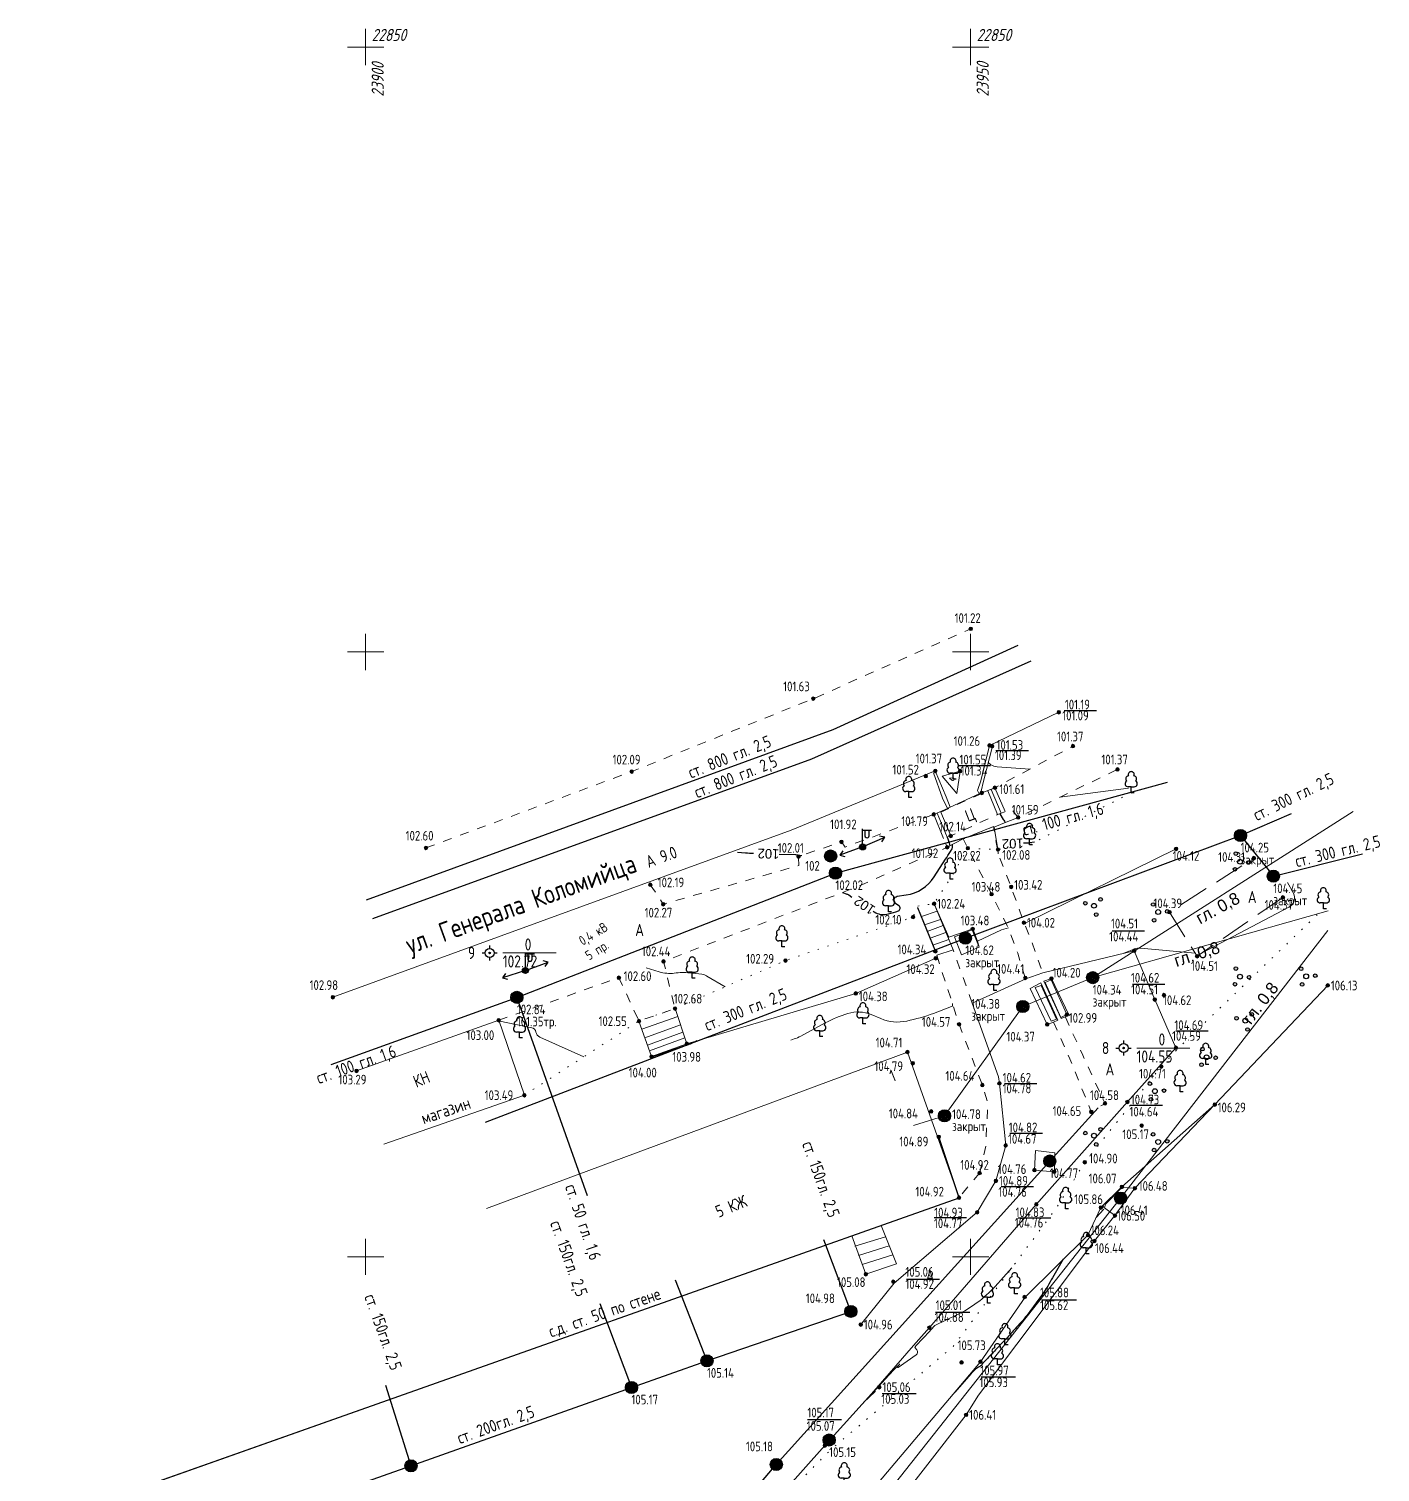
# Model space of a CAD drawing. Header units: metres. Extents: x 22515 to 24102, y 22346 to 22852.
# Drawn here: x 22638.9 to 22750.5, y 22732.2 to 22851.5 of the extents above; entities that cross this region are included whole.
import ezdxf

# ---------------------------------------------------------------- set-up
doc = ezdxf.new("R2010")
doc.units = ezdxf.units.M
for name, pattern in [('g5_01_5x1_5', [3, 1.5, -1.5]), ('g5_05x2', [7, 5, -2]), ('g5_366', [1.7, 0.2, -1.5])]:
    doc.linetypes.add(name, pattern=pattern)
for name, color, linetype in [('01_Геодезические пункты', 7, 'Continuous'), ('02_Сетка', 7, 'Continuous'), ('03_Здания и строения', 7, 'Continuous'), ('05_Элементы зданий', 7, 'Continuous'), ('06_Инженерно-технические сооружения', 7, 'Continuous'), ('07_Объекты электропередачи', 7, 'Continuous'), ('10_Границы покрытий и угодий', 7, 'Continuous'), ('11_Гидрография', 7, 'Continuous'), ('12_Рельеф', 7, 'Continuous'), ('13_Растительность', 7, 'Continuous'), ('14_Ограждения', 7, 'Continuous'), ('17_Топонимика', 7, 'Continuous'), ('19_Горизонтали', 7, 'Continuous'), ('30_Канализация', 7, 'Continuous'), ('31_Водопровод', 7, 'Continuous'), ('33_Газопровод', 7, 'Continuous'), ('35_Телефон', 7, 'Continuous'), ('44_Крышки колодцев', 7, 'Continuous'), ('45_Номера колодцев', 7, 'Continuous'), ('61_Отметки высоты поверхности', 7, 'Continuous')]:
    doc.layers.add(name, color=color, linetype=linetype)
doc.styles.add('LIKE11', font='bm431.shx')
doc.styles.add('LIKE32', font='peteri.shx')
doc.styles.add('LIKE36', font='pragmai.shx')
doc.styles.add('Line_GUGK', font='', dxfattribs={"height": 1})
doc.styles.get("Standard").update_dxf_attribs({"font": 'GOST2304A.ttf', "height": 2})
doc.styles.get('Line_GUGK').set_extended_font_data('Bm431', italic=True)
doc.linetypes.add('g5_084b', pattern='A,0.001,[18,GUGK_2005.shx,S=10,R=180.000005,X=0,Y=0],1,[18,GUGK_2005.shx,S=30,R=180.000005,X=0,Y=0],1', length=2.001)
doc.linetypes.add('g5_121_g', pattern='A,8,-0.6,["Г",Line_GUGK,S=2,R=0,X=0,Y=-1],-2.3,24', length=34.9)
doc.linetypes.add('g5_122_k', pattern='A,2,-2,3,-0.6,["К",Line_GUGK,S=2,R=0,X=0,Y=-1],-3,3,-2,8,-2,8,-2,6', length=41.6)
doc.linetypes.add('g5_122_kl', pattern='A,2,-2,3,-0.6,["Кл",Line_GUGK,S=2,R=0,X=0,Y=-1],-5,3,-2,8,-2,8,-2,6', length=43.6)
doc.linetypes.add('g5_122_kn', pattern='A,2,-2,3,-0.6,["Кн",Line_GUGK,S=2,R=0,X=0,Y=-1],-5,3,-2,8,-2,8,-2,6', length=43.6)
doc.linetypes.add('g5_122_v', pattern='A,2,-2,3,-0.6,["В",Line_GUGK,S=2,R=0,X=0,Y=-1],-2.8,3,-2,8,-2,8,-2,6', length=41.4)
doc.linetypes.add('g5_133_t', pattern='A,4,[27,GUGK_2005.shx,S=0.8,R=0,X=0,Y=0],4,-2', length=10)
doc.linetypes.add('g5_474_2a', pattern='A,2,-0.5,[27,GUGK_2005.shx,S=2,R=0,X=0,Y=0],-0.5,2', length=5)
doc.linetypes.add('g5_476_3', pattern='A,2.5,[30,GUGK_2005.shx,S=2,R=0,X=0,Y=0],5,[30,GUGK_2005.shx,S=2,R=180.000005,X=0,Y=0],2.5', length=10)

# ---------------------------------------------------------------- blocks, each defined once
blk = doc.blocks.new('g5_115_1')
at = {"color": 0, "flags": 128}
for points in [[(0, 0), (4, 0)], [(3.29, -0.5), (4, 0), (3.29, 0.5)]]:
    blk.add_lwpolyline(points, dxfattribs=at)
blk = doc.blocks.new('g5_395_1')
h = blk.add_hatch(color=0)
h.paths.add_polyline_path([(0.3, 1.5, 1), (-0.3, 1.5, 1)])
h.paths.add_polyline_path([(-1.6, -0.75, 1), (-1, -0.75, 1)])
h.paths.add_polyline_path([(1.6, -0.75, 1), (1, -0.75, 1)])
at = {"color": 0}
for centre, radius in [((0, 0), 0.4), ((0, 1.5), 0.3), ((-1.3, -0.75), 0.3), ((1.3, -0.75), 0.3)]:
    blk.add_circle(centre, radius, dxfattribs=at)
blk = doc.blocks.new('g5_117sv')
h = blk.add_hatch(color=255)
h.paths.add_polyline_path([(-0.08, 0.92, 0.390634), (-0.93, 0, 0.11106), (-0.84, -0.4), (-0.08, 0.04)])
h.paths.add_polyline_path([(0.07, 0.04), (0.84, -0.4, 0.11106), (0.92, 0, 0.390634), (0.07, 0.92)])
h.paths.add_polyline_path([(-0.76, -0.53, 0.524447), (0.76, -0.53), (0, -0.09)])
at = {"color": 0, "flags": 128}
for points in [[(0, 1), (0, 0)], [(0, 0), (-0.87, -0.5)], [(0.87, -0.5), (0, 0)]]:
    blk.add_lwpolyline(points, dxfattribs=at)
at = {"color": 0}
blk.add_circle((0, 0), 1, dxfattribs=at)
at = {"style": 'LIKE11', "flags": 8}
for tag, p in [('Номер', (0, 1.7)), ('Отметка кольца люка', (0, -2.8)), ('Отметка земли (возле него)', (0, -4.8)), ('Верх прокладки', (0, -6.8)), ('Низ прокладки', (0, -8.8))]:
    blk.add_attdef(tag, p, '', height=1.6, dxfattribs=at)
blk = doc.blocks.new('g5_117kb')
h = blk.add_hatch(color=255)
h.paths.add_polyline_path([(0.07, 0.07), (0.92, 0.07, 0.367426), (0.07, 0.92)])
h.paths.add_polyline_path([(-0.08, 0.92, 0.367426), (-0.92, 0.07), (-0.08, 0.07)])
h.paths.add_polyline_path([(-0.08, -0.08), (-0.92, -0.08, 0.367426), (-0.08, -0.92)])
h.paths.add_polyline_path([(0.07, -0.92, 0.367426), (0.92, -0.08), (0.07, -0.08)])
at = {"color": 0, "flags": 128}
for points in [[(-1, 0), (1, 0)], [(0, 1), (0, -1)]]:
    blk.add_lwpolyline(points, dxfattribs=at)
at = {"color": 0}
blk.add_circle((0, 0), 1, dxfattribs=at)
at = {"style": 'LIKE11', "flags": 8}
for tag, p in [('Номер', (0, 1.7)), ('Отметка кольца люка', (0, -2.8)), ('Отметка земли (возле него)', (0, -4.8)), ('Верх прокладки', (0, -6.8)), ('Низ прокладки', (0, -8.8))]:
    blk.add_attdef(tag, p, '', height=1.6, dxfattribs=at)
blk = doc.blocks.new('g5_388_1')
at = {"color": 0, "flags": 128}
blk.add_lwpolyline([(0, 0.99), (0.51, 0.99, 0.798042), (0.73, 1.95, 0.636328), (0.46, 2.81, 0.533064), (0, 3.5, 0.533064), (-0.46, 2.81, 0.636328), (-0.73, 1.95, 0.798042), (-0.51, 0.99)], format="xyb", dxfattribs=at)
for points in [[(0, 0.99), (-0.51, 0.99)], [(0.5, 0), (0, 0), (0, 0.99)]]:
    blk.add_lwpolyline(points, dxfattribs=at)
at = {"style": 'LIKE11', "flags": 8}
for tag, p in [('Описание', (-14.19, 0.84)), ('Метрические данные', (1.49, 0.46))]:
    blk.add_attdef(tag, p, '', height=2, dxfattribs=at)
blk = doc.blocks.new('g5_117')
h = blk.add_hatch(color=255)
h.paths.add_polyline_path([(-0.6, 0.7), (0.7, -0.6, 0.177899), (0.93, 0, 0.639215)])
h.paths.add_polyline_path([(-0.7, 0.6, 0.177899), (-0.93, 0, 0.639215), (0.6, -0.7)])
at = {"color": 0, "flags": 128}
blk.add_lwpolyline([(0.71, -0.71), (-0.71, 0.71)], dxfattribs=at)
at = {"color": 0}
blk.add_circle((0, 0), 1, dxfattribs=at)
at = {"style": 'LIKE11', "flags": 8}
for tag, p, height in [('Номер', (0, 1.7), 1.6), ('Текст', (1.78, -0.8), 2), ('Отметка кольца люка', (0, -2.8), 1.6), ('Отметка земли (возле него)', (0, -4.8), 1.6), ('Верх прокладки', (0, -6.8), 1.6), ('Низ прокладки', (0, -8.8), 1.6)]:
    blk.add_attdef(tag, p, '', height=height, dxfattribs=at)
blk = doc.blocks.new('g5_110_1c')
h = blk.add_hatch(color=255)
edge = h.paths.add_edge_path()
edge.add_arc((0, 0), 0.425, 0, 360)
edge = h.paths.add_edge_path(flags=16)
edge.add_arc((0, 0), 0.195, 0, 360)
h = blk.add_hatch(color=0)
edge = h.paths.add_edge_path()
edge.add_arc((0, 0), 0.12, 0, 360)
at = {"color": 0}
for p, q in [((0, 0.5), (0, 3)), ((0, 2.75), (1.5, 2.75))]:
    blk.add_line(p, q, dxfattribs=at)
at = {"color": 0, "flags": 128}
blk.add_lwpolyline([(0.4, 2.75), (0.4, 1.86, 1.040016), (1.1, 1.86), (1.1, 2.75)], format="xyb", dxfattribs=at)
at = {"color": 0}
for radius in [0.5, 0.12]:
    blk.add_circle((0, 0), radius, dxfattribs=at)
blk = doc.blocks.new('g5_117v')
h = blk.add_hatch(color=255)
h.paths.add_polyline_path([(-0.92, 0.07), (0.92, 0.07, 0.921954)])
h.paths.add_polyline_path([(0.92, -0.07), (-0.92, -0.07, 0.921954)])
at = {"color": 0}
blk.add_line((-1, 0), (1, 0), dxfattribs=at)
blk.add_circle((0, 0), 1, dxfattribs=at)
at = {"style": 'LIKE11', "flags": 8}
for tag, p in [('Номер', (0, 1.7)), ('Отметка кольца люка', (0, -2.8)), ('Отметка земли (возле него)', (0, -4.8)), ('Верх прокладки', (0, -6.8)), ('Низ прокладки', (0, -8.8))]:
    blk.add_attdef(tag, p, '', height=1.6, dxfattribs=at)
blk = doc.blocks.new('g5_005_1')
h = blk.add_hatch(color=255)
edge = h.paths.add_edge_path()
edge.add_arc((0, 0), 0.675, 0, 360.0002)
edge = h.paths.add_edge_path(flags=16)
edge.add_arc((0, 0), 0.2, 0, 360.0002)
at = {"color": 0}
for p, q in [((-1.25, 0), (-0.75, 0)), ((0, 1.25), (0, 0.75)), ((0.75, 0), (1.25, 0)), ((0, -0.75), (0, -1.25))]:
    blk.add_line(p, q, dxfattribs=at)
for radius in [0.75, 0.125]:
    blk.add_circle((0, 0), radius, dxfattribs=at)
at = {"lineweight": 20, "style": 'LIKE36', "flags": 8}
for tag, p in [('Номер пункта', (-20.11, -1)), ('Отметка центра и земли', (2.18, -1))]:
    blk.add_attdef(tag, p, '', height=2, dxfattribs=at)
blk = doc.blocks.new('g5_330')
at = {"linetype": 'ByBlock'}
blk.add_hatch(color=0, dxfattribs=at).paths.add_polyline_path([(-0.3, 0, 1), (0.3, 0, 1)])
at = {"color": 0, "linetype": 'ByBlock', "lineweight": -2}
blk.add_circle((0, 0), 0.3, dxfattribs=at)
at = {"color": 0, "linetype": 'ByBlock', "lineweight": 15, "flags": 12}
for tag, p in [('number', (-7.62, -0.8)), ('z', (0.5, -0.8))]:
    blk.add_attdef(tag, p, '', height=1.6, dxfattribs=at)
blk = doc.blocks.new('g5_012')
at = {"color": 92, "linetype": 'ByBlock', "lineweight": -2}
for p, q in [((0, -3), (0, 3)), ((-3, 0), (3, 0))]:
    blk.add_line(p, q, dxfattribs=at)

msp = doc.modelspace()

# ---------------------------------------------------------------- linework, layer by layer
at = {"layer": '01_Геодезические пункты', "color": 7, "lineweight": 20, "ltscale": 0.5, "flags": 128}
for points in [[(22682.44, 22775.12), (22678.03, 22775.12)], [(22734.8, 22767.26), (22730.42, 22767.26)]]:
    msp.add_lwpolyline(points, dxfattribs=at)
at = {"layer": '03_Здания и строения', "color": 7, "linetype": 'Continuous', "lineweight": 20, "ltscale": 0.5, "flags": 128}
for points in [[(22665.94, 22765.37), (22677.69, 22769.56), (22679.81, 22763.36), (22668.2, 22759.31)], [(22676.68, 22754), (22711.47, 22766.93), (22715.73, 22754.88), (22709.29, 22752.6), (22706.87, 22751.74), (22639.2, 22727.79), (22638.86, 22727.67)]]:
    msp.add_lwpolyline(points, dxfattribs=at)
at = {"layer": '05_Элементы зданий', "color": 7, "linetype": 'Continuous', "lineweight": 20, "ltscale": 0.5, "flags": 128}
msp.add_lwpolyline([(22706.87, 22751.74), (22708.03, 22748.56), (22710.56, 22749.42), (22709.29, 22752.6)], dxfattribs=at)
at = {"layer": '05_Элементы зданий', "color": 7, "linetype": 'Continuous', "lineweight": 13, "flags": 128}
for points in [[(22707.13, 22750.87), (22709.66, 22751.66)], [(22707.43, 22750.12), (22709.96, 22750.91)], [(22707.73, 22749.38), (22710.26, 22750.17)]]:
    msp.add_lwpolyline(points, dxfattribs=at)
at = {"layer": '06_Инженерно-технические сооружения', "color": 7, "linetype": 'Continuous', "lineweight": 20, "ltscale": 0.5, "flags": 128}
for points in [[(22714.34, 22789.72), (22715.82, 22790.15), (22715.54, 22788.3), (22714.34, 22789.72)], [(22713.64, 22786.57), (22714.77, 22787.05), (22714.81, 22787.08), (22714.98, 22787.16), (22714.99, 22787.17), (22717.39, 22788.27), (22717.4, 22788.27), (22717.6, 22788.35), (22717.61, 22788.35), (22718.7, 22788.78)], [(22718.11, 22788.53), (22718.9, 22786.55)], [(22718.7, 22788.78), (22719.55, 22786.8)], [(22713.64, 22786.57), (22714.46, 22784.59)], [(22714.22, 22786.77), (22715.05, 22784.79)], [(22720.62, 22786.32), (22719.36, 22785.83), (22718.65, 22785.53), (22718.95, 22783.67), (22718.96, 22783.32)], [(22716.07, 22784.54), (22718.58, 22785.57)], [(22716.07, 22784.54), (22714.76, 22783.85)], [(22717.4, 22775.61), (22717.27, 22776.1), (22716.87, 22777.1), (22714.88, 22776.43), (22713.67, 22779.19)], [(22722.73, 22772.79), (22723.37, 22773), (22724.82, 22770), (22724.51, 22769.85), (22724.17, 22769.7), (22722.73, 22772.79)], [(22721.6, 22772.19), (22722.5, 22772.66), (22723.89, 22769.57), (22723.53, 22769.41), (22723.02, 22769.21), (22721.6, 22772.19)], [(22692.26, 22770.52), (22693.24, 22767.62), (22690.32, 22766.55), (22689.28, 22769.49)]]:
    msp.add_lwpolyline(points, dxfattribs=at)
at = {"layer": '06_Инженерно-технические сооружения', "color": 7, "linetype": 'Continuous', "lineweight": 20, "flags": 128}
for points in [[(22718.39, 22788.64), (22719.21, 22786.67)], [(22713.92, 22786.67), (22714.76, 22784.69)], [(22712.62, 22778.12), (22713.93, 22778.57)], [(22712.89, 22777.45), (22714.21, 22777.89)], [(22713.11, 22776.89), (22714.41, 22777.39)], [(22713.34, 22776.34), (22714.65, 22776.82)], [(22713.57, 22775.76), (22714.89, 22776.22)], [(22689.52, 22768.82), (22692.49, 22769.86)], [(22689.77, 22768.11), (22692.71, 22769.18)], [(22689.98, 22767.51), (22692.92, 22768.56)], [(22690.15, 22767.03), (22693.08, 22768.09)]]:
    msp.add_lwpolyline(points, dxfattribs=at)
at = {"layer": '06_Инженерно-технические сооружения', "flags": 128}
msp.add_lwpolyline([(22712.31, 22778.88), (22713.78, 22775.25)], dxfattribs=at)
at = {"layer": '06_Инженерно-технические сооружения', "color": 7, "linetype": 'Continuous', "lineweight": 20, "elevation": 104.34, "flags": 128}
msp.add_lwpolyline([(22713.89, 22774.94), (22715.25, 22775.37)], dxfattribs=at)
at = {"layer": '10_Границы покрытий и угодий', "color": 7, "linetype": 'g5_01_5x1_5', "lineweight": 20, "ltscale": 0.5, "flags": 128}
for points in [[(22671.68, 22783.8), (22688.68, 22790.11), (22703.69, 22796.14), (22716.7, 22801.91)], [(22690.22, 22780.76), (22691.29, 22779.15), (22702.5, 22782.35), (22702.47, 22783.09), (22706.01, 22784.3), (22706.32, 22783.87), (22713.64, 22786.57), (22714.22, 22786.77), (22718.11, 22788.53), (22718.7, 22788.78), (22725.15, 22792.22)], [(22677.69, 22769.56), (22687.62, 22773.07), (22689.28, 22769.49), (22692.26, 22770.52), (22691.31, 22774.42), (22707.09, 22780.5), (22714.76, 22783.85), (22714.46, 22784.59), (22715.05, 22784.79), (22718.9, 22786.55), (22719.55, 22786.8), (22720.07, 22787), (22720.62, 22786.32), (22728.83, 22790.29)], [(22721.21, 22773.06), (22720.58, 22775.09), (22719.81, 22777.19), (22718.42, 22779.98), (22716.46, 22783.78), (22716.07, 22784.54), (22718.58, 22785.57), (22718.96, 22783.32), (22720.04, 22780.58), (22721.09, 22777.62), (22721.7, 22776.2), (22722.62, 22773.57)], [(22716.82, 22770.98), (22715.25, 22775.37)], [(22713.89, 22774.94), (22715.74, 22769.22), (22717.66, 22764.2), (22718.1, 22762.81), (22717.96, 22759.25), (22717.43, 22756.93)], [(22723.53, 22769.41), (22724.9, 22766.37), (22726.66, 22761.98), (22727.8, 22762.68), (22725.96, 22766.66), (22724.51, 22769.85)], [(22717.43, 22756.93), (22715.73, 22754.88)]]:
    msp.add_lwpolyline(points, dxfattribs=at)
at = {"layer": '10_Границы покрытий и угодий', "color": 7, "linetype": 'Continuous', "lineweight": 20, "ltscale": 0.5, "flags": 128}
for points in [[(22723.98, 22795.02), (22718.25, 22792.27)], [(22718.25, 22792.27), (22718.49, 22792.22), (22717.75, 22789.33), (22717.55, 22788.5), (22717.61, 22788.35)], [(22713.77, 22790.17), (22701.86, 22785.28), (22663.98, 22771.46)], [(22714.77, 22787.05), (22714.38, 22787.91), (22713.62, 22790)], [(22693.9, 22722.34), (22704.65, 22734.4), (22708.49, 22738.69), (22711.98, 22742.66), (22713.28, 22744.15), (22722.12, 22754.33), (22729.65, 22762.8), (22733.66, 22767.28), (22731.91, 22771.27), (22730.21, 22775.3), (22722.66, 22773.47), (22721.25, 22772.97), (22716.82, 22770.98)], [(22707.61, 22744.4), (22710.38, 22747.82), (22717.23, 22753.68), (22718.78, 22756.28), (22719.59, 22759.21), (22719.07, 22764.34), (22719, 22764.88), (22716.82, 22770.98)]]:
    msp.add_lwpolyline(points, dxfattribs=at)
at = {"layer": '10_Границы покрытий и угодий', "color": 7, "linetype": 'g5_05x2', "lineweight": 20, "ltscale": 0.5, "flags": 128}
msp.add_lwpolyline([(22742.5, 22779.71), (22735.41, 22774.85), (22733.13, 22778.49), (22740.1, 22782.96)], dxfattribs=at)
at = {"layer": '11_Гидрография', "color": 92, "linetype": 'Continuous', "lineweight": 20, "ltscale": 0.5, "flags": 128}
for points in [[(22713.77, 22790.17), (22714.68, 22788.02), (22714.99, 22787.17), (22717.39, 22788.27), (22717.27, 22788.56), (22717.53, 22789.34), (22718.25, 22792.27)], [(22722.02, 22772.27), (22722.51, 22772.44), (22723.78, 22769.65), (22723.36, 22769.48), (22722.02, 22772.27)], [(22722.84, 22772.68), (22723.35, 22772.9), (22724.65, 22770.02), (22724.15, 22769.78), (22722.84, 22772.68)]]:
    msp.add_lwpolyline(points, dxfattribs=at)
at = {"layer": '12_Рельеф', "color": 7, "linetype": 'g5_366', "lineweight": 20, "ltscale": 0.5, "flags": 128}
for points in [[(22679.81, 22763.36), (22689.28, 22769.49), (22692.26, 22770.52), (22701.39, 22774.49), (22711.94, 22778.09), (22712.26, 22778.98), (22713.67, 22779.19), (22714.99, 22781.22), (22716.46, 22783.78), (22718.95, 22783.67), (22721.56, 22784.07), (22729.96, 22788.36)], [(22682.58, 22703.88), (22682.68, 22706.72), (22685.15, 22711.54), (22686.3, 22710.95), (22686.91, 22712.56), (22694.86, 22721.79), (22702.87, 22731.79), (22705.24, 22734.16), (22715.26, 22742.6), (22723.77, 22754.02), (22726.12, 22757.82), (22732.45, 22765.73), (22733.85, 22767.25), (22745.84, 22778.76)]]:
    msp.add_lwpolyline(points, dxfattribs=at)
at = {"layer": '12_Рельеф', "color": 7, "linetype": 'g5_084b', "lineweight": 20, "ltscale": 0.5, "flags": 128}
for points in [[(22733.67, 22783.72), (22721.35, 22777.67), (22721.09, 22777.62)], [(22719.81, 22777.19), (22719.25, 22777.02), (22717.27, 22776.1)], [(22713.81, 22774.68), (22707.2, 22771.77), (22693.24, 22767.62)], [(22746.21, 22772.44), (22736.88, 22762.59), (22729.19, 22755.78), (22727.46, 22754.07), (22726.39, 22751.8), (22721.19, 22746.68), (22717.5, 22741.33), (22699.13, 22719.57), (22690.58, 22712.88), (22682.58, 22703.88)]]:
    msp.add_lwpolyline(points, dxfattribs=at)
at = {"layer": '14_Ограждения', "color": 7, "linetype": 'g5_474_2a', "lineweight": 20, "ltscale": 0.5, "flags": 128}
for points in [[(22713.67, 22779.19), (22715.25, 22775.37)], [(22712.31, 22778.88), (22713.78, 22775.25)]]:
    msp.add_lwpolyline(points, dxfattribs=at)
at = {"layer": '14_Ограждения', "color": 7, "linetype": 'g5_476_3', "lineweight": 20, "ltscale": 0.5, "flags": 128}
msp.add_lwpolyline([(22746.21, 22772.44), (22736.88, 22762.59), (22730.27, 22755.67), (22728.62, 22753.41), (22726.92, 22751.31), (22717.33, 22738.56), (22716.32, 22736.94), (22709.8, 22728.55), (22708.8, 22727.05), (22702.45, 22718.53), (22695.2, 22708.93), (22688.1, 22699.57), (22683.92, 22694.36), (22683.68, 22694.06), (22683.67, 22694.05), (22683.28, 22693.59), (22683.27, 22693.58), (22683.02, 22693.31), (22680.51, 22690.1), (22682.7, 22688.26)], dxfattribs=at)
at = {"layer": '19_Горизонтали', "color": 32, "linetype": 'Continuous', "lineweight": 20, "ltscale": 0.5, "flags": 128}
for points, elevation in [([(22721.58, 22790.32), (22718.88, 22790.5, -0.141249), (22718.37, 22790.68), (22718.14, 22790.85)], 101.5), ([(22714.95, 22789.56), (22715.2, 22789.6, -0.535339), (22715.33, 22789.46), (22715.33, 22789.46, -0.544191), (22715.15, 22789.4), (22714.95, 22789.56)], 101.5), ([(22742.87, 22780.93), (22743.34, 22780.13, -0.427811), (22742.99, 22778.9), (22735.83, 22775.13)], 104.5), ([(22729.34, 22775.11), (22729.76, 22775.26, 0.009804), (22730.23, 22775.45), (22730.23, 22775.45, -0.121084), (22730.72, 22775.52), (22735.25, 22775.1)], 104.5), ([(22689.89, 22773.9), (22690.96, 22773.56, 0.108761), (22692.2, 22773.45), (22692.2, 22773.45, -0.056539), (22693.48, 22773.47), (22694.48, 22773.37, -0.095244), (22694.7, 22773.3), (22694.7, 22773.3, -0.011354), (22694.9, 22773.19), (22696.4, 22772.32)], 102.5), ([(22715.18, 22770.93), (22715.2, 22770.82, -0.344791), (22715.11, 22770.68), (22713.61, 22770.12, -0.035368), (22711.43, 22769.49), (22711.43, 22769.49, -0.153682), (22709.26, 22769.69), (22708.46, 22770.02, 0.175139), (22706.55, 22770.12), (22706.55, 22770.12, 0.049837), (22704.68, 22769.34), (22702.66, 22768.24, -0.043343), (22702.12, 22768.01), (22701.84, 22767.92)], 104.5), ([(22677.78, 22769.48), (22677.78, 22769.48), (22680.42, 22768.94, -0.309074), (22680.77, 22768.58), (22680.77, 22768.58, 0.250062), (22681.09, 22768.17), (22684.72, 22766.54)], 103), ([(22728.54, 22753.31), (22728.53, 22753.29), (22728.59, 22753.38, -0.046045), (22728.6, 22753.4), (22728.61, 22753.41, 0.240065), (22728.61, 22753.42), (22728.61, 22753.42), (22728.61, 22753.42), (22728.89, 22753.79)], 106.5), ([(22720.09, 22749.09), (22718.71, 22747.56, -0.097055), (22715.55, 22745.2), (22713.8, 22744.36, 0.094612), (22713.69, 22744.28), (22713.69, 22744.28, 0.003555), (22713.59, 22744.18), (22713.53, 22744.11, -0.003984), (22713.31, 22743.87), (22712.17, 22742.64, 0.009405), (22712.1, 22742.56), (22712.1, 22742.56, 0.359614), (22712.1, 22742.48), (22712.25, 22742.3, -0.429536), (22712.19, 22741.91), (22710.7, 22740.85, -0.864721), (22710.65, 22740.91), (22710.82, 22741.13, -0.132489), (22710.82, 22741.14), (22710.83, 22741.14), (22710.53, 22740.84, 0.014282), (22709.94, 22740.23), (22708.76, 22738.93, 0.707014), (22708.77, 22738.9), (22708.77, 22738.9, -0.72961), (22708.79, 22738.87), (22707.85, 22737.95)], 105)]:
    msp.add_lwpolyline(points, format="xyb", dxfattribs=dict(at, elevation=elevation))
for points, elevation in [([(22724.07, 22787.99), (22729.74, 22788.73)], 101.5), ([(22730, 22775.39), (22730, 22775.35)], 104.5), ([(22712.14, 22742.6), (22712.12, 22742.58)], 105)]:
    msp.add_lwpolyline(points, dxfattribs=dict(at, elevation=elevation))
at = {"layer": '19_Горизонтали', "color": 32, "linetype": 'Continuous', "lineweight": 30, "ltscale": 0.5, "flags": 128}
for points, elevation in [([(22719.1, 22786.63), (22719.39, 22786.16, 0.004867), (22719.48, 22786.02), (22719.53, 22785.94)], 102), ([(22708.65, 22778.57), (22708.73, 22778.51, 0.203635), (22709.76, 22778.32), (22709.9, 22778.35, 0.040103), (22710.72, 22778.6), (22710.72, 22778.6, 0.587683), (22710.77, 22779.02), (22710.49, 22779.22, -0.666774), (22710.63, 22779.8), (22711.36, 22779.91, 0.214899), (22713.68, 22781.41), (22714.61, 22782.86, 0.003923), (22715.02, 22783.51), (22715.16, 22783.73, 0.187853), (22715.2, 22783.95), (22715.18, 22784.07)], 102), ([(22714.74, 22784.69), (22714.81, 22784.54, -0.052423), (22714.91, 22784.23), (22714.97, 22783.97)], 102), ([(22721.98, 22784.28), (22721.56, 22784.21, -0.0537), (22721.44, 22784.2), (22721.44, 22784.2, 0.019215), (22721.33, 22784.2), (22721.05, 22784.19)], 102), ([(22697.43, 22783.46), (22698.08, 22783.4, 0.007213), (22698.74, 22783.36, 0.007213)], 102), ([(22700.86, 22783.29), (22702.23, 22783.25, -0.087871), (22702.37, 22783.22), (22702.37, 22783.22, 0.084804), (22702.52, 22783.19), (22702.74, 22783.18)], 102), ([(22706.1, 22780.12), (22706.4, 22780, 0.029297), (22706.51, 22779.97), (22706.51, 22779.97, -0.081167), (22706.62, 22779.92), (22706.88, 22779.74)], 102), ([(22690.43, 22766.57), (22693.43, 22767.57, 0.043346), (22693.87, 22767.76), (22694.08, 22767.87)], 104), ([(22724.35, 22749.8), (22723.45, 22748.27, 0.005644), (22723.06, 22747.58), (22723.06, 22747.58, -0.032008), (22722.64, 22746.92), (22721.35, 22745.18, -0.029123), (22720.87, 22744.61), (22720.87, 22744.61, 0.008542), (22720.37, 22744.05), (22720.22, 22743.89, -0.011478), (22719.42, 22743.01), (22718.74, 22742.3, 0.003968), (22718.1, 22741.62), (22717.82, 22741.33, -0.049336), (22717.73, 22741.24), (22717.73, 22741.24, 0.185505), (22717.67, 22741.15), (22717.67, 22741.15, -0.182517), (22717.6, 22741.05), (22717.58, 22741.03, -0.024692), (22717.44, 22740.93), (22717.34, 22740.88, 0.047014), (22717.02, 22740.64), (22717.02, 22740.64, 0.030512), (22716.73, 22740.35), (22715.38, 22738.82)], 106)]:
    msp.add_lwpolyline(points, format="xyb", dxfattribs=dict(at, elevation=elevation))
at = {"layer": '19_Горизонтали', "color": 32, "linetype": 'Continuous', "lineweight": 30, "ltscale": 0.5, "elevation": 106, "flags": 128}
for points in [[(22727.07, 22753.24), (22727.71, 22753.93)], [(22727.65, 22754.22), (22727.61, 22754.06)]]:
    msp.add_lwpolyline(points, dxfattribs=at)
at = {"layer": '30_Канализация', "color": 22, "linetype": 'g5_122_kn', "lineweight": 30, "ltscale": 0.5, "flags": 128}
for points in [[(22666.76, 22779.5), (22705.32, 22793.59), (22720.63, 22800.56)], [(22667.29, 22777.98), (22703.58, 22791.17), (22721.69, 22799.27)]]:
    msp.add_lwpolyline(points, dxfattribs=at)
at = {"layer": '30_Канализация', "color": 12, "linetype": 'g5_122_k', "lineweight": 30, "ltscale": 0.5, "flags": 128}
for points in [[(22739, 22784.83), (22743.2, 22786.65)], [(22676.6, 22761.14), (22716.26, 22776.34), (22739, 22784.83)], [(22739, 22784.83), (22741.71, 22781.47), (22749.09, 22783.3)], [(22660.91, 22729.37), (22670.44, 22732.72), (22688.66, 22739.2), (22694.9, 22741.41), (22706.79, 22745.49), (22704.56, 22751.41)], [(22692.26, 22748.11), (22694.9, 22741.41)], [(22686.04, 22746.15), (22688.66, 22739.2)], [(22668.33, 22739.38), (22670.44, 22732.72)]]:
    msp.add_lwpolyline(points, dxfattribs=at)
at = {"layer": '30_Канализация', "color": 7, "linetype": 'Continuous', "lineweight": 20, "ltscale": 0.5, "flags": 128}
for points in [[(22715.93, 22774.97), (22717.4, 22775.61), (22716.82, 22777.03), (22715.36, 22776.46), (22715.93, 22774.97)], [(22722.06, 22758.8), (22723.66, 22758.59), (22723.61, 22757.03), (22721.96, 22757.17), (22722.06, 22758.8)]]:
    msp.add_lwpolyline(points, dxfattribs=at)
at = {"layer": '30_Канализация', "color": 42, "linetype": 'g5_122_kl', "lineweight": 30, "ltscale": 0.5, "flags": 128}
msp.add_lwpolyline([(22680.37, 22705.94), (22679.02, 22707.3), (22700.63, 22732.83), (22723.23, 22757.92), (22727.23, 22762.33)], dxfattribs=at)
at = {"layer": '31_Водопровод', "color": 94, "linetype": 'g5_122_v', "lineweight": 30, "ltscale": 0.5, "flags": 128}
for points in [[(22663.83, 22765.91), (22679.19, 22771.45), (22705.52, 22781.72), (22732.95, 22789.24)], [(22679.19, 22771.45), (22684.99, 22755.06)]]:
    msp.add_lwpolyline(points, dxfattribs=at)
at = {"layer": '33_Газопровод', "color": 132, "linetype": 'g5_121_g', "lineweight": 30, "ltscale": 0.5, "flags": 128}
msp.add_lwpolyline([(22639.16, 22727.76), (22715.73, 22754.88), (22714.06, 22759.92)], dxfattribs=at)
at = {"layer": '35_Телефон', "color": 6, "linetype": 'g5_133_t', "lineweight": 20, "ltscale": 0.5, "flags": 128}
for points in [[(22748.3, 22786.81), (22726.78, 22773.08), (22721, 22770.69), (22714.53, 22761.65), (22711.97, 22760.85)], [(22726.78, 22773.08), (22746.23, 22778.6)], [(22664, 22680.03), (22693.61, 22714.65), (22707.68, 22727.77), (22729.09, 22754.85), (22746.22, 22776.98)]]:
    msp.add_lwpolyline(points, dxfattribs=at)
at = {"layer": '35_Телефон', "color": 7, "linetype": 'Continuous', "lineweight": 20, "ltscale": 0.5, "flags": 128}
msp.add_lwpolyline([(22730.27, 22755.67), (22729.19, 22755.74), (22727.85, 22754.36), (22727.76, 22754.04), (22728.62, 22753.41)], dxfattribs=at)
at = {"layer": '61_Отметки высоты поверхности', "flags": 128}
for points in [[(22724.43, 22795.17), (22727.1, 22795.17)], [(22718.78, 22791.85), (22721.46, 22791.85)], [(22715.66, 22790.62), (22718.33, 22790.62)], [(22728.39, 22776.95), (22731.06, 22776.95)], [(22730.08, 22772.53), (22732.75, 22772.53)], [(22733.65, 22768.67), (22736.33, 22768.67)], [(22719.49, 22764.33), (22722.16, 22764.33)], [(22729.87, 22762.54), (22732.55, 22762.54)], [(22719.94, 22760.21), (22722.62, 22760.21)], [(22719.22, 22755.81), (22721.9, 22755.81)], [(22713.68, 22753.26), (22716.36, 22753.26)], [(22720.63, 22753.22), (22723.31, 22753.22)], [(22711.4, 22748.16), (22714.12, 22748.16)], [(22722.54, 22746.46), (22725.43, 22746.46)], [(22713.8, 22745.43), (22716.63, 22745.43)], [(22717.56, 22740.07), (22720.39, 22740.07)], [(22709.37, 22738.7), (22712.2, 22738.7)], [(22703.2, 22736.55), (22706.03, 22736.55)]]:
    msp.add_lwpolyline(points, dxfattribs=at)

# ---------------------------------------------------------------- block references
at = {"layer": '01_Геодезические пункты', "color": 7, "linetype": 'Continuous', "lineweight": 20, "xscale": 0.5, "yscale": 0.5, "zscale": 0.5}
for p in [(22676.94, 22775.12, 102.72), (22729.33, 22767.26, 104.55)]:
    msp.add_blockref('g5_005_1', p, dxfattribs=at)
at = {"layer": '02_Сетка', "color": 92, "linetype": 'Continuous', "lineweight": 15, "ltscale": 0.5, "xscale": 0.5, "yscale": 0.5}
for p in [(22666.69, 22850), (22716.69, 22850), (22666.69, 22800), (22716.69, 22800), (22666.69, 22750), (22716.69, 22750)]:
    msp.add_blockref('g5_012', p, dxfattribs=at)
at = {"layer": '07_Объекты электропередачи', "color": 7, "linetype": 'Continuous', "lineweight": 20, "xscale": 0.5, "yscale": 0.5, "zscale": 0.5}
for p in [(22707.76, 22783.88, 101.92), (22679.9, 22773.67, 102.76)]:
    msp.add_blockref('g5_110_1c', p, dxfattribs=at)
for p, rotation in [((22707.76, 22783.88, 101.92), 23.86192668624174), ((22707.76, 22783.88, 101.92), 200.1370282671764), ((22679.9, 22773.67, 102.76), 20.13703008840922), ((22679.9, 22773.67, 102.76), 197.4005676177241)]:
    msp.add_blockref('g5_115_1', p, dxfattribs=dict(at, rotation=rotation))
at = {"layer": '13_Растительность', "color": 92, "linetype": 'Continuous', "lineweight": 20, "xscale": 0.5, "yscale": 0.5, "zscale": 0.5}
for p in [(22715.24, 22789.48, 101.47), (22711.58, 22787.96, 101.74), (22729.96, 22788.36, 101.53), (22721.56, 22784.07, 102.03), (22714.99, 22781.22, 102.23), (22709.91, 22778.53, 101.97), (22745.84, 22778.76, 104.7), (22701.09, 22775.62, 102.24), (22693.68, 22773.04, 102.54), (22718.62, 22772.01, 104.45), (22707.79, 22769.26, 104.61), (22679.41, 22768.09, 103.08), (22704.22, 22768.2, 104.6), (22736.12, 22765.9, 105.27), (22734, 22763.65, 105.38), (22724.54, 22753.98, 105.12), (22726.25, 22750.26, 106.43), (22718.08, 22746.18, 105.04), (22720.33, 22746.94, 105.61), (22719.53, 22742.73, 106.08), (22718.9, 22741.07, 106.27), (22706.25, 22731.22, 106.09)]:
    msp.add_blockref('g5_388_1', p, dxfattribs=at)
at = {"layer": '13_Растительность', "color": 92, "linetype": 'Continuous', "lineweight": 20, "ltscale": 0.5}
for p, xscale, yscale, rotation in [((22738.95, 22782.66), 0.5, 0.5, 26.56505088990245), ((22726.89, 22779.02), 0.4999999999999999, 0.4999999999999999, 194.0362486590076), ((22732.19, 22778.5), 0.5, 0.5, 33.69006859053339), ((22738.95, 22773.16), 0.5, 0.5, 26.56505088990245), ((22744.42, 22773.19), 0.5, 0.5, 33.69006859053339), ((22739.39, 22769.52), 0.4999999999999999, 0.4999999999999999, 194.0362486590076), ((22736.19, 22766.5), 0.5, 0.5, 26.56505088990245), ((22731.92, 22763.69), 0.5, 0.5, 33.69006859053339), ((22726.89, 22760.02), 0.4999999999999999, 0.4999999999999999, 194.0362486590076), ((22732.19, 22759.5), 0.5, 0.5, 33.69006859053339)]:
    msp.add_blockref('g5_395_1', p, dxfattribs=dict(at, xscale=xscale, yscale=yscale, rotation=rotation))
at = {"layer": '44_Крышки колодцев', "color": 7, "linetype": 'Continuous', "lineweight": 20, "xscale": 0.5, "yscale": 0.5, "zscale": 0.5}
for name, p in [('g5_117kb', (22739, 22784.83, 104.25)), ('g5_117v', (22705.12, 22783.13, 102)), ('g5_117v', (22705.52, 22781.72, 102.02)), ('g5_117kb', (22741.71, 22781.47, 104.45)), ('g5_117kb', (22716.26, 22776.34, 104.62)), ('g5_117sv', (22726.78, 22773.08, 104.34)), ('g5_117v', (22679.19, 22771.45, 102.84)), ('g5_117sv', (22721, 22770.69, 104.39)), ('g5_117sv', (22714.53, 22761.65, 104.78)), ('g5_117kb', (22723.23, 22757.92, 106.63)), ('g5_117sv', (22729.09, 22754.85, 106.41)), ('g5_117kb', (22706.79, 22745.49, 104.98)), ('g5_117kb', (22694.9, 22741.41, 105.14)), ('g5_117kb', (22688.66, 22739.2, 105.17)), ('g5_117', (22705, 22734.86, 105.15)), ('g5_117kb', (22670.44, 22732.72, 105.38)), ('g5_117kb', (22700.63, 22732.83, 106.63))]:
    msp.add_blockref(name, p, dxfattribs=at)
at = {"layer": '61_Отметки высоты поверхности', "color": 7, "linetype": 'Continuous', "lineweight": 20, "xscale": 0.5, "yscale": 0.5, "zscale": 0.5}
for p in [(22716.7, 22801.91, 101.22), (22703.69, 22796.14, 101.63), (22723.98, 22795.02, 101.09), (22718.25, 22792.27, 101.26), (22718.47, 22792.21, 101.53), (22725.15, 22792.22, 101.37), (22688.68, 22790.11, 102.09), (22712.99, 22789.74, 101.52), (22713.77, 22790.17, 101.37), (22715.82, 22790.15, 101.34), (22728.83, 22790.29, 101.37), (22717.61, 22788.35, 101.58), (22718.7, 22788.78, 101.61), (22713.64, 22786.57, 101.79), (22720.62, 22786.32, 101.59), (22715.05, 22784.79, 102.14), (22671.68, 22783.8, 102.6), (22706.01, 22784.3, 101.92), (22714.76, 22783.85, 101.92), (22716.46, 22783.78, 102.22), (22718.95, 22783.67, 102.08), (22733.67, 22783.72, 104.12), (22702.47, 22783.09, 102.01), (22740.1, 22782.96, 104.31), (22690.22, 22780.76, 102.19), (22718.42, 22779.98, 103.48), (22720.04, 22780.58, 103.42), (22691.29, 22779.15, 102.27), (22713.67, 22779.19, 102.24), (22742.5, 22779.71, 104.37), (22711.94, 22778.09, 102.1), (22721.09, 22777.62, 104.03), (22733.13, 22778.49, 104.39), (22716.87, 22777.1, 103.48), (22713.78, 22775.25, 104.34), (22730.21, 22775.3, 104.44), (22691.31, 22774.42, 102.44), (22701.39, 22774.49, 102.29), (22713.81, 22774.68, 104.32), (22735.41, 22774.85, 104.51), (22687.62, 22773.07, 102.6), (22721.21, 22773.06, 104.41), (22723.37, 22773, 104.2), (22707.2, 22771.77, 104.38), (22732.67, 22771.64, 104.62), (22746.21, 22772.44, 106.13), (22663.98, 22771.46, 102.98), (22692.26, 22770.52, 102.68), (22731.91, 22771.27, 104.51), (22677.69, 22769.56, 103), (22689.28, 22769.49, 102.55), (22724.65, 22770.02, 102.99), (22715.74, 22769.22, 104.57), (22723.02, 22769.21, 104.37), (22693.24, 22767.62, 103.98), (22711.47, 22766.93, 104.71), (22733.66, 22767.28, 104.59), (22690.32, 22766.55, 104), (22711.91, 22766, 104.79), (22732.45, 22765.73, 104.71), (22665.94, 22765.37, 103.29), (22679.81, 22763.36, 103.49), (22717.66, 22764.2, 104.74), (22719.07, 22764.34, 104.62), (22727.8, 22762.68, 104.58), (22729.65, 22762.8, 104.64), (22736.88, 22762.59, 106.29), (22713.43, 22762.02, 104.84), (22726.66, 22761.98, 104.65), (22714.06, 22759.92, 104.89), (22730.83, 22760.85, 105.17), (22719.59, 22759.21, 104.67), (22726.12, 22757.82, 104.9), (22717.43, 22756.93, 104.92), (22718.78, 22756.28, 104.76), (22721.96, 22757.17, 104.76), (22723.61, 22757.03, 104.75), (22729.19, 22755.78, 106.07), (22730.27, 22755.67, 106.48), (22715.73, 22754.88, 104.92), (22722.12, 22754.33, 104.76), (22727.46, 22754.07, 105.86), (22717.23, 22753.68, 104.77), (22728.62, 22753.41, 106.5), (22726.39, 22751.8, 106.24), (22726.92, 22751.31, 106.44), (22708.03, 22748.56, 105.08), (22710.3, 22747.94, 105.06), (22721.15, 22746.68, 105.88), (22707.61, 22744.4, 104.96), (22713.28, 22744.15, 104.88), (22715.94, 22741.27, 105.73), (22717.5, 22741.33, 105.93), (22709.13, 22739.22, 105.06), (22709.15, 22739.23, 105.06), (22716.32, 22736.94, 106.41), (22704.65, 22734.4, 105.03)]:
    msp.add_blockref('g5_330', p, dxfattribs=at)

# ---------------------------------------------------------------- texts
at = {"layer": '01_Геодезические пункты', "color": 7, "linetype": 'Continuous', "lineweight": 20, "ltscale": 0.5}
for s, p in [('9', (22675.15, 22774.62)), ('0', (22679.84, 22775.32)), ('102.72', (22678.02, 22773.92)), ('0', (22732.22, 22767.47)), ('8', (22727.54, 22766.76)), ('104.55', (22730.4, 22766.06))]:
    msp.add_text(s, height=1, dxfattribs=at).set_placement(p)
at = {"layer": '02_Сетка', "color": 3, "linetype": 'Continuous', "lineweight": 9, "oblique": 15}
for p in [(22667.19, 22850.5), (22717.19, 22850.5)]:
    msp.add_text('22850', height=1, dxfattribs=at).set_placement(p)
for s, p in [('23900', (22668.19, 22845.9)), ('23950', (22718.19, 22845.9))]:
    msp.add_text(s, height=1, rotation=90, dxfattribs=at).set_placement(p)
at = {"layer": '03_Здания и строения', "color": 7, "linetype": 'Continuous', "lineweight": 15}
for s, rotation, p in [('КН', 21.8299, (22670.88, 22763.97)), ('1', 21.8299, (22710.24, 22764.43)), ('магазин', 18.8234, (22671.49, 22760.94)), ('5 КЖ', 21.8299, (22695.86, 22753.22))]:
    msp.add_text(s, height=1, rotation=rotation, dxfattribs=at).set_placement(p)
at = {"layer": '07_Объекты электропередачи', "color": 7, "linetype": 'Continuous', "lineweight": 15}
for s, p in [('0,4 кВ', (22684.63, 22775.7)), ('5 пр.', (22685.16, 22774.48))]:
    msp.add_text(s, height=0.8, rotation=31.6396, dxfattribs=at).set_placement(p)
at = {"layer": '10_Границы покрытий и угодий', "color": 7, "linetype": 'Continuous', "lineweight": 15}
for s, rotation, p in [('Ц', 21.0756, (22716.47, 22785.94)), ('А 9.0', 20.0195, (22690.07, 22782.14))]:
    msp.add_text(s, height=1, rotation=rotation, dxfattribs=at).set_placement(p)
for p in [(22739.6, 22779.24), (22688.97, 22776.52), (22727.84, 22765), (22712.97, 22747.94)]:
    msp.add_text('А', height=1, dxfattribs=at).set_placement(p)
at = {"layer": '17_Топонимика', "color": 7, "linetype": 'Continuous', "lineweight": 15}
msp.add_text('ул. Генерала Коломийца', height=1.6, rotation=20.0195, dxfattribs=at).set_placement((22670.36, 22774.99))
at = {"layer": '19_Горизонтали', "color": 32, "linetype": 'Continuous', "lineweight": 15, "style": 'LIKE36'}
for rotation, p in [(178.394, (22700.89, 22783.69)), (182.4006, (22721.05, 22784.59)), (146.4544, (22708.89, 22778.89))]:
    msp.add_text('102', height=0.8, rotation=rotation, dxfattribs=at).set_placement(p)
at = {"layer": '30_Канализация', "color": 22, "linetype": 'Continuous', "lineweight": 15}
for p in [(22693.59, 22789.52), (22694.1, 22787.89)]:
    msp.add_text('ст. 800 гл. 2,5', height=1, rotation=21.8299, dxfattribs=at).set_placement(p)
at = {"layer": '30_Канализация', "color": 12, "linetype": 'Continuous', "lineweight": 15}
for s, rotation, p in [('ст. 300 гл. 2,5', 25.9371, (22740.35, 22786.01)), ('ст. 300 гл. 2,5', 13.7273, (22743.65, 22782.19)), ('ст. 300 гл. 2,5', 21.8299, (22694.93, 22768.64)), ('ст. 150гл. 2,5', 289.841, (22702.74, 22759.33)), ('ст. 150гл. 2,5', 289.841, (22681.91, 22752.78)), ('ст. 150гл. 2,5', 289.841, (22666.56, 22746.7)), ('ст. 200гл. 2,5', 20.0528, (22674.48, 22734.51))]:
    msp.add_text(s, height=1, rotation=rotation, dxfattribs=at).set_placement(p)
at = {"layer": '31_Водопровод', "color": 94, "linetype": 'Continuous', "lineweight": 15}
for s, rotation, p in [('ст. 100 гл. 1,6', 15.3218, (22721.13, 22784.79)), ('ст. 100 гл. 1,6', 19.7137, (22662.83, 22764.27)), ('ст. 50 гл. 1,6', 288.7469, (22683.15, 22755.8))]:
    msp.add_text(s, height=1, rotation=rotation, dxfattribs=at).set_placement(p)
at = {"layer": '33_Газопровод', "color": 132, "linetype": 'Continuous', "lineweight": 15}
msp.add_text('с.д. ст. 50 по стене', height=1, rotation=19.4101, dxfattribs=at).set_placement((22682.03, 22743.32))
at = {"layer": '35_Телефон', "color": 6, "linetype": 'Continuous', "lineweight": 15, "style": 'LIKE32'}
for rotation, p in [(28.5966, (22735.65, 22777.47)), (18.0033, (22733.7, 22773.96)), (52.3871, (22739.84, 22769.14))]:
    msp.add_text('гл. 0,8', height=1, rotation=rotation, dxfattribs=at).set_placement(p)
at = {"layer": '45_Номера колодцев', "color": 7, "linetype": 'Continuous', "lineweight": 15, "ltscale": 0.5}
for s, p in [('104.25', (22739, 22783.43)), ('102', (22703.02, 22781.92)), ('закрыт', (22739, 22782.43)), ('102.02', (22705.52, 22780.32)), ('104.45', (22741.71, 22780.06)), ('закрыт', (22741.71, 22779.06)), ('104.62', (22716.26, 22774.94)), ('закрыт', (22716.26, 22773.94)), ('104.34', (22726.78, 22771.68)), ('102.84', (22679.19, 22770.05)), ('104.38', (22716.74, 22770.51)), ('закрыт', (22726.78, 22770.68)), ('101.35тр.', (22679.19, 22769.05)), ('закрыт', (22716.74, 22769.51)), ('104.78', (22715.16, 22761.39)), ('закрыт', (22715.16, 22760.39)), ('104.77', (22723.23, 22756.52)), ('106.41', (22729.09, 22753.45)), ('104.98', (22703.07, 22746.17)), ('105.14', (22694.9, 22740.01)), ('105.17', (22688.66, 22737.8)), ('105.18', (22698.12, 22733.93)), ('105.15', (22705, 22733.46))]:
    msp.add_text(s, height=0.8, dxfattribs=at).set_placement(p)
at = {"layer": '61_Отметки высоты поверхности', "color": 7, "linetype": 'Continuous', "lineweight": 15, "ltscale": 0.5}
for s, p in [('101.22', (22715.37, 22802.4)), ('101.63', (22701.2, 22796.75)), ('101.19', (22724.48, 22795.25)), ('101.09', (22724.26, 22794.34)), ('101.37', (22723.83, 22792.61)), ('101.26', (22715.29, 22792.24)), ('101.53', (22718.83, 22791.91)), ('102.09', (22687.1, 22790.7)), ('101.37', (22712.15, 22790.79)), ('101.55', (22715.77, 22790.7)), ('101.39', (22718.7, 22791.06)), ('101.37', (22727.5, 22790.71)), ('101.52', (22710.23, 22789.87)), ('101.34', (22715.86, 22789.78)), ('101.61', (22719.06, 22788.26)), ('101.59', (22720.09, 22786.56)), ('101.92', (22705.08, 22785.35)), ('101.79', (22710.96, 22785.61)), ('102.60', (22670, 22784.41)), ('102.14', (22714.1, 22785.16)), ('102.01', (22700.75, 22783.4)), ('101.92', (22711.82, 22782.96)), ('102.22', (22715.25, 22782.76)), ('102.08', (22719.3, 22782.82)), ('104.12', (22733.39, 22782.74)), ('104.31', (22737.15, 22782.65)), ('102.19', (22690.83, 22780.55)), ('103.48', (22716.77, 22780.19)), ('103.42', (22720.29, 22780.35)), ('102.24', (22713.92, 22778.79)), ('104.39', (22731.8, 22778.82)), ('104.37', (22740.99, 22778.69)), ('102.27', (22689.75, 22778.05)), ('102.10', (22708.82, 22777.47)), ('103.48', (22715.86, 22777.4)), ('104.02', (22721.34, 22777.22)), ('104.51', (22728.29, 22777.15)), ('104.44', (22728.14, 22776.08)), ('102.44', (22689.52, 22774.85)), ('104.34', (22710.65, 22775.01)), ('102.29', (22698.14, 22774.24)), ('104.32', (22711.39, 22773.38)), ('104.41', (22718.88, 22773.4)), ('104.51', (22734.9, 22773.64)), ('102.60', (22688.01, 22772.8)), ('104.20', (22723.46, 22773.09)), ('104.62', (22729.94, 22772.67)), ('102.98', (22662.06, 22772.06)), ('104.38', (22707.45, 22771.13)), ('104.51', (22729.95, 22771.7)), ('106.13', (22746.46, 22772.03)), ('102.68', (22692.16, 22770.94)), ('104.62', (22732.59, 22770.81)), ('102.55', (22685.94, 22769.08)), ('104.57', (22712.66, 22769.02)), ('102.99', (22724.8, 22769.35)), ('104.69', (22733.53, 22768.75)), ('103.00', (22675.03, 22767.92)), ('104.37', (22719.65, 22767.8)), ('104.59', (22733.34, 22767.86)), ('104.71', (22708.84, 22767.31)), ('103.98', (22692.04, 22766.13)), ('104.79', (22708.74, 22765.36)), ('103.29', (22664.44, 22764.25)), ('104.00', (22688.43, 22764.83)), ('104.64', (22714.61, 22764.56)), ('104.62', (22719.34, 22764.41)), ('104.71', (22730.61, 22764.74)), ('103.49', (22676.53, 22762.96)), ('104.78', (22719.33, 22763.52)), ('104.58', (22726.55, 22762.96)), ('104.84', (22709.93, 22761.45)), ('104.65', (22723.46, 22761.65)), ('104.64', (22729.82, 22761.6)), ('104.73', (22729.93, 22762.6)), ('106.29', (22737.1, 22761.95)), ('104.82', (22719.84, 22760.3)), ('104.89', (22710.8, 22759.13)), ('104.67', (22719.78, 22759.35)), ('105.17', (22729.23, 22759.73)), ('104.92', (22715.84, 22757.2)), ('104.76', (22718.94, 22756.85)), ('104.90', (22726.48, 22757.73)), ('104.89', (22719.03, 22755.88)), ('106.07', (22726.44, 22756.08)), ('106.48', (22730.58, 22755.46)), ('104.92', (22712.13, 22754.99)), ('104.76', (22718.98, 22754.97)), ('105.86', (22725.25, 22754.36)), ('104.93', (22713.68, 22753.26)), ('104.83', (22720.41, 22753.28)), ('104.77', (22713.66, 22752.37)), ('104.76', (22720.34, 22752.42)), ('106.50', (22728.78, 22752.99)), ('106.24', (22726.6, 22751.79)), ('106.44', (22726.96, 22750.32)), ('105.06', (22711.3, 22748.36)), ('105.08', (22705.65, 22747.51)), ('104.92', (22711.3, 22747.35)), ('105.88', (22722.42, 22746.65)), ('105.01', (22713.8, 22745.6)), ('105.62', (22722.43, 22745.6)), ('104.96', (22707.86, 22744)), ('104.88', (22713.71, 22744.62)), ('105.73', (22715.61, 22742.29)), ('105.97', (22717.49, 22740.21)), ('105.06', (22709.4, 22738.83)), ('105.93', (22717.42, 22739.23)), ('105.03', (22709.31, 22737.85)), ('105.17', (22703.2, 22736.73)), ('106.41', (22716.57, 22736.54)), ('105.07', (22703.14, 22735.62))]:
    msp.add_text(s, height=0.8, dxfattribs=at).set_placement(p)

doc.saveas('drawing.dxf')
